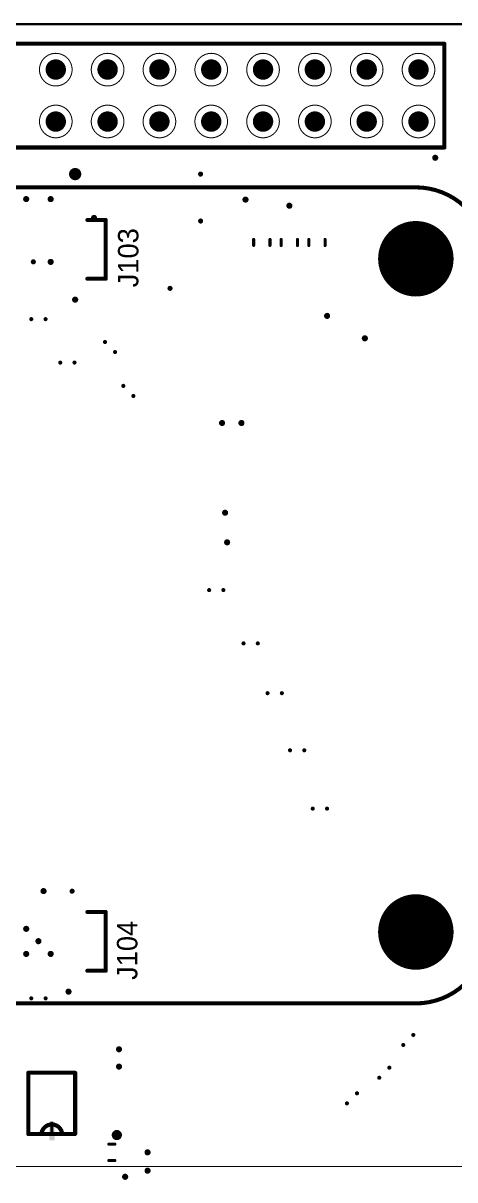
# Model space of a CAD drawing. Extents: x 0 to 113, y -12 to 101.
# Drawn here: x 37.3 to 58.4, y 43.4 to 100.1 of the extents above; entities that cross this region are included whole.
import ezdxf

# ---------------------------------------------------------------- set-up
doc = ezdxf.new("R2010")
doc.units = 0
doc.layers.get('0').update_dxf_attribs({"linetype": 'CONTINUOUS'})
for name, color, linetype in [('MECHANICAL1', 6, 'CONTINUOUS'), ('MECHANICAL14', 56, 'CONTINUOUS'), ('PADHOLELAYER', 156, 'CONTINUOUS'), ('TOPOVERLAY', 2, 'CONTINUOUS'), ('VIAHOLELAYER', 16, 'CONTINUOUS')]:
    doc.layers.add(name, color=color, linetype=linetype)

# ---------------------------------------------------------------- blocks, each defined once
blk = doc.blocks.new('RES_0603_R_12')
at = {"layer": 'TOPOVERLAY', "const_width": 0.15}
for points in [[(0.15, 0.4), (-0.15, 0.4)], [(0.15, -0.4), (-0.15, -0.4)]]:
    blk.add_lwpolyline(points, dxfattribs=at)
at = {"layer": 'TOPOVERLAY', "const_width": 0.075}
for points in [[(-0.187, 0.4, 1), (-0.112, 0.4, 1)], [(0.112, 0.4, 1), (0.188, 0.4, 1)], [(-0.187, -0.4, 1), (-0.112, -0.4, 1)], [(0.112, -0.4, 1), (0.188, -0.4, 1)]]:
    blk.add_lwpolyline(points, format="xyb", close=True, dxfattribs=at)
blk = doc.blocks.new('RES_0603_R_14')
at = {"layer": 'TOPOVERLAY', "const_width": 0.15}
for points in [[(0.15, 0.4), (-0.15, 0.4)], [(0.15, -0.4), (-0.15, -0.4)]]:
    blk.add_lwpolyline(points, dxfattribs=at)
at = {"layer": 'TOPOVERLAY', "const_width": 0.075}
for points in [[(-0.188, 0.4, 1), (-0.112, 0.4, 1)], [(0.112, 0.4, 1), (0.187, 0.4, 1)], [(-0.188, -0.4, 1), (-0.112, -0.4, 1)], [(0.112, -0.4, 1), (0.187, -0.4, 1)]]:
    blk.add_lwpolyline(points, format="xyb", close=True, dxfattribs=at)
blk = doc.blocks.new('RES_0603_R_16')
at = {"layer": 'TOPOVERLAY', "const_width": 0.15}
for points in [[(0.15, 0.4), (-0.15, 0.4)], [(0.15, -0.4), (-0.15, -0.4)]]:
    blk.add_lwpolyline(points, dxfattribs=at)
at = {"layer": 'TOPOVERLAY', "const_width": 0.075}
for points in [[(-0.188, 0.4, 1), (-0.112, 0.4, 1)], [(0.112, 0.4, 1), (0.187, 0.4, 1)], [(-0.188, -0.4, 1), (-0.112, -0.4, 1)], [(0.112, -0.4, 1), (0.187, -0.4, 1)]]:
    blk.add_lwpolyline(points, format="xyb", close=True, dxfattribs=at)
blk = doc.blocks.new('ICC_MSOP10_300X300H110_P50')
at = {"layer": 'TOPOVERLAY', "const_width": 0.2}
for points in [[(-1.5, 1.15), (-1.5, -1.15)], [(-1.5, 1.15), (1.5, 1.15)], [(1.5, 1.15), (1.5, -1.15)], [(-1.5, -1.15), (1.5, -1.15)]]:
    blk.add_lwpolyline(points, dxfattribs=at)
at = {"layer": 'TOPOVERLAY'}
for points, const_width in [([(-1.55, 1.15, 1), (-1.45, 1.15, 1)], 0.1), ([(-1.55, 1.15, 1), (-1.45, 1.15, 1)], 0.1), ([(1.45, 1.15, 1), (1.55, 1.15, 1)], 0.1), ([(1.45, 1.15, 1), (1.55, 1.15, 1)], 0.1), ([(-1.501, 0.494, 1), (-1.399, 0.494, 1)], 0.102), ([(-1.496, -0.504, 1), (-1.394, -0.504, 1)], 0.102), ([(-1.55, -1.15, 1), (-1.45, -1.15, 1)], 0.1), ([(-1.55, -1.15, 1), (-1.45, -1.15, 1)], 0.1), ([(1.45, -1.15, 1), (1.55, -1.15, 1)], 0.1), ([(1.45, -1.15, 1), (1.55, -1.15, 1)], 0.1), ([(-1.428, -3.193, 1), (-1.678, -3.193, 1)], 0.25), ([(-1.741, -3.193, 1), (-1.616, -3.193, 1)], 0.125), ([(-1.491, -3.193, 1), (-1.366, -3.193, 1)], 0.125)]:
    blk.add_lwpolyline(points, format="xyb", close=True, dxfattribs=dict(at, const_width=const_width))
at = {"layer": 'TOPOVERLAY', "const_width": 0.203}
blk.add_lwpolyline([(-1.45, 0.494, -0.828587), (-1.445, -0.504)], format="xyb", dxfattribs=at)
at = {"layer": 'TOPOVERLAY'}
for points in [[(-1.808, -0.138), (-0.912, -0.138), (-1.808, 0.122), (-0.912, 0.122)], [(-1.491, -0.081), (-0.901, -0.081), (-1.491, 0.071), (-0.901, 0.071)]]:
    blk.add_solid(points, dxfattribs=at)
blk = doc.blocks.new('CON_HDR_P254_2X20M_STR_147')
at = {"layer": 'PADHOLELAYER', "const_width": 0.5}
for points in [[(-24.38, 1.275, 1), (-23.88, 1.275, 1)], [(-21.84, 1.275, 1), (-21.34, 1.275, 1)], [(-19.3, 1.275, 1), (-18.8, 1.275, 1)], [(-16.76, 1.275, 1), (-16.26, 1.275, 1)], [(-14.22, 1.275, 1), (-13.72, 1.275, 1)], [(-11.68, 1.275, 1), (-11.18, 1.275, 1)], [(-9.14, 1.275, 1), (-8.64, 1.275, 1)], [(-6.6, 1.275, 1), (-6.1, 1.275, 1)], [(-4.06, 1.275, 1), (-3.56, 1.275, 1)], [(-1.52, 1.275, 1), (-1.02, 1.275, 1)], [(1.02, 1.275, 1), (1.52, 1.275, 1)], [(3.56, 1.275, 1), (4.06, 1.275, 1)], [(6.1, 1.275, 1), (6.6, 1.275, 1)], [(8.64, 1.275, 1), (9.14, 1.275, 1)], [(11.18, 1.275, 1), (11.68, 1.275, 1)], [(13.72, 1.275, 1), (14.22, 1.275, 1)], [(16.26, 1.275, 1), (16.76, 1.275, 1)], [(18.8, 1.275, 1), (19.3, 1.275, 1)], [(21.34, 1.275, 1), (21.84, 1.275, 1)], [(23.88, 1.275, 1), (24.38, 1.275, 1)], [(-24.38, -1.275, 1), (-23.88, -1.275, 1)], [(-21.84, -1.275, 1), (-21.34, -1.275, 1)], [(-19.3, -1.275, 1), (-18.8, -1.275, 1)], [(-16.76, -1.275, 1), (-16.26, -1.275, 1)], [(-14.22, -1.275, 1), (-13.72, -1.275, 1)], [(-11.68, -1.275, 1), (-11.18, -1.275, 1)], [(-9.14, -1.275, 1), (-8.64, -1.275, 1)], [(-6.6, -1.275, 1), (-6.1, -1.275, 1)], [(-4.06, -1.275, 1), (-3.56, -1.275, 1)], [(-1.52, -1.275, 1), (-1.02, -1.275, 1)], [(1.02, -1.275, 1), (1.52, -1.275, 1)], [(3.56, -1.275, 1), (4.06, -1.275, 1)], [(6.1, -1.275, 1), (6.6, -1.275, 1)], [(8.64, -1.275, 1), (9.14, -1.275, 1)], [(11.18, -1.275, 1), (11.68, -1.275, 1)], [(13.72, -1.275, 1), (14.22, -1.275, 1)], [(16.26, -1.275, 1), (16.76, -1.275, 1)], [(18.8, -1.275, 1), (19.3, -1.275, 1)], [(21.34, -1.275, 1), (21.84, -1.275, 1)], [(23.88, -1.275, 1), (24.38, -1.275, 1)]]:
    blk.add_lwpolyline(points, format="xyb", close=True, dxfattribs=at)
at = {"layer": 'TOPOVERLAY', "const_width": 0.2}
for points in [[(-25.4, 2.545), (25.4, 2.54)], [(-25.4, -2.545), (-25.4, 2.545)], [(25.4, -2.545), (25.4, 2.535)], [(-25.38, 0.025), (-22.88, 0.025)], [(-22.86, -2.545), (-22.86, -0.005)], [(-25.4, -2.545), (25.4, -2.545)]]:
    blk.add_lwpolyline(points, dxfattribs=at)
at = {"layer": 'TOPOVERLAY'}
for points, const_width in [([(-25.45, 2.545, 1), (-25.35, 2.545, 1)], 0.1), ([(-25.45, 2.545, 1), (-25.35, 2.545, 1)], 0.1), ([(25.35, 2.54, 1), (25.45, 2.54, 1)], 0.1), ([(25.35, 2.535, 1), (25.45, 2.535, 1)], 0.1), ([(-25.43, 0.025, 1), (-25.33, 0.025, 1)], 0.1), ([(-22.93, 0.025, 1), (-22.83, 0.025, 1)], 0.1), ([(-22.91, -0.005, 1), (-22.81, -0.005, 1)], 0.1), ([(-26.1, -3.25, 1), (-26.6, -3.25, 1)], 0.5), ([(-25.45, -2.545, 1), (-25.35, -2.545, 1)], 0.1), ([(-25.45, -2.545, 1), (-25.35, -2.545, 1)], 0.1), ([(-22.91, -2.545, 1), (-22.81, -2.545, 1)], 0.1), ([(25.35, -2.545, 1), (25.45, -2.545, 1)], 0.1), ([(25.35, -2.545, 1), (25.45, -2.545, 1)], 0.1), ([(-26.725, -3.25, 1), (-26.475, -3.25, 1)], 0.25), ([(-26.225, -3.25, 1), (-25.975, -3.25, 1)], 0.25)]:
    blk.add_lwpolyline(points, format="xyb", close=True, dxfattribs=dict(at, const_width=const_width))
blk = doc.blocks.new('CAP_0603_R_234')
at = {"layer": 'TOPOVERLAY', "const_width": 0.15}
for points in [[(0.15, 0.4), (-0.15, 0.4)], [(0.15, -0.4), (-0.15, -0.4)]]:
    blk.add_lwpolyline(points, dxfattribs=at)
at = {"layer": 'TOPOVERLAY', "const_width": 0.075}
for points in [[(-0.188, 0.4, 1), (-0.112, 0.4, 1)], [(0.112, 0.4, 1), (0.187, 0.4, 1)], [(-0.188, -0.4, 1), (-0.112, -0.4, 1)], [(0.112, -0.4, 1), (0.187, -0.4, 1)]]:
    blk.add_lwpolyline(points, format="xyb", close=True, dxfattribs=at)
blk = doc.blocks.new('MOD_RPI_CM4_P40_C150_A2_27')
at = {"layer": 'TOPOVERLAY', "const_width": 0.2}
for points in [[(-20, 24, -0.414214), (-16.5, 27.5)], [(16.5, 27.5, -0.414214), (20, 24)], [(-16.5, -27.5, -0.414214), (-20, -24)], [(20, -24, -0.414214), (16.5, -27.5)]]:
    blk.add_lwpolyline(points, format="xyb", dxfattribs=at)
for points in [[(16.5, 27.5), (-16.5, 27.5)], [(-20, 24), (-20, -24)], [(20, 24), (20, -24)], [(-18.4, 13.8), (-15.52, 13.8)], [(-18.4, 13.8), (-18.4, 12.9)], [(-15.52, 13.8), (-15.52, 12.9)], [(15.52, 13.8), (15.52, 12.9)], [(15.52, 13.8), (18.4, 13.8)], [(18.4, 13.8), (18.4, 12.9)], [(-18.4, -7.9), (-18.4, -8.8)], [(-15.52, -7.9), (-15.52, -8.8)], [(15.52, -7.9), (15.52, -8.8)], [(18.4, -7.9), (18.4, -8.8)], [(-18.4, -8.8), (-15.52, -8.8)], [(15.52, -8.8), (18.4, -8.8)], [(16.5, -27.5), (-16.5, -27.5)]]:
    blk.add_lwpolyline(points, dxfattribs=at)
at = {"layer": 'TOPOVERLAY'}
for points, const_width in [([(-16.55, 27.5, 1), (-16.45, 27.5, 1)], 0.1), ([(-16.55, 27.5, 1), (-16.45, 27.5, 1)], 0.1), ([(16.45, 27.5, 1), (16.55, 27.5, 1)], 0.1), ([(16.45, 27.5, 1), (16.55, 27.5, 1)], 0.1), ([(-20.05, 24, 1), (-19.95, 24, 1)], 0.1), ([(-20.05, 24, 1), (-19.95, 24, 1)], 0.1), ([(19.95, 24, 1), (20.05, 24, 1)], 0.1), ([(19.95, 24, 1), (20.05, 24, 1)], 0.1), ([(-18.45, 13.8, 1), (-18.35, 13.8, 1)], 0.1), ([(-18.45, 13.8, 1), (-18.35, 13.8, 1)], 0.1), ([(-15.57, 13.8, 1), (-15.47, 13.8, 1)], 0.1), ([(-15.57, 13.8, 1), (-15.47, 13.8, 1)], 0.1), ([(15.47, 13.8, 1), (15.57, 13.8, 1)], 0.1), ([(15.47, 13.8, 1), (15.57, 13.8, 1)], 0.1), ([(18.35, 13.8, 1), (18.45, 13.8, 1)], 0.1), ([(18.35, 13.8, 1), (18.45, 13.8, 1)], 0.1), ([(-18.45, 12.9, 1), (-18.35, 12.9, 1)], 0.1), ([(-15.57, 12.9, 1), (-15.47, 12.9, 1)], 0.1), ([(15.47, 12.9, 1), (15.57, 12.9, 1)], 0.1), ([(18.35, 12.9, 1), (18.45, 12.9, 1)], 0.1), ([(20.8, -7.3, 1), (20.5, -7.3, 1)], 0.3), ([(20.425, -7.3, 1), (20.575, -7.3, 1)], 0.15), ([(20.725, -7.3, 1), (20.875, -7.3, 1)], 0.15), ([(-18.45, -7.9, 1), (-18.35, -7.9, 1)], 0.1), ([(-15.57, -7.9, 1), (-15.47, -7.9, 1)], 0.1), ([(15.47, -7.9, 1), (15.57, -7.9, 1)], 0.1), ([(18.35, -7.9, 1), (18.45, -7.9, 1)], 0.1), ([(-18.45, -8.8, 1), (-18.35, -8.8, 1)], 0.1), ([(-18.45, -8.8, 1), (-18.35, -8.8, 1)], 0.1), ([(-15.57, -8.8, 1), (-15.47, -8.8, 1)], 0.1), ([(-15.57, -8.8, 1), (-15.47, -8.8, 1)], 0.1), ([(15.47, -8.8, 1), (15.57, -8.8, 1)], 0.1), ([(15.47, -8.8, 1), (15.57, -8.8, 1)], 0.1), ([(18.35, -8.8, 1), (18.45, -8.8, 1)], 0.1), ([(18.35, -8.8, 1), (18.45, -8.8, 1)], 0.1), ([(-20.05, -24, 1), (-19.95, -24, 1)], 0.1), ([(-20.05, -24, 1), (-19.95, -24, 1)], 0.1), ([(19.95, -24, 1), (20.05, -24, 1)], 0.1), ([(19.95, -24, 1), (20.05, -24, 1)], 0.1), ([(-16.55, -27.5, 1), (-16.45, -27.5, 1)], 0.1), ([(-16.55, -27.5, 1), (-16.45, -27.5, 1)], 0.1), ([(16.45, -27.5, 1), (16.55, -27.5, 1)], 0.1), ([(16.45, -27.5, 1), (16.55, -27.5, 1)], 0.1)]:
    blk.add_lwpolyline(points, format="xyb", close=True, dxfattribs=dict(at, const_width=const_width))
blk = doc.blocks.new('PCB_WRT_9774015151_279')
at = {"layer": 'PADHOLELAYER', "const_width": 1.85}
blk.add_lwpolyline([(-0.925, 0, 1), (0.925, 0, 1)], format="xyb", close=True, dxfattribs=at)
blk = doc.blocks.new('PCB_WRT_9774015151_281')
at = {"layer": 'PADHOLELAYER', "const_width": 1.85}
blk.add_lwpolyline([(-0.925, 0, 1), (0.925, 0, 1)], format="xyb", close=True, dxfattribs=at)

msp = doc.modelspace()

# ---------------------------------------------------------------- linework, layer by layer
at = {"layer": 'MECHANICAL1', "const_width": 0.1}
msp.add_lwpolyline([(3, 100), (97, 100)], dxfattribs=at)
at = {"layer": 'MECHANICAL14', "const_width": 0.05}
for points in [[(3, 100), (82, 100)], [(7.1, 99), (57.9, 99)], [(57.9, 94), (57.9, 99)], [(7.1, 94), (57.9, 94)], [(3, 44), (82, 44)]]:
    msp.add_lwpolyline(points, dxfattribs=at)
at = {"layer": 'MECHANICAL14'}
for points, const_width in [([(57.888, 99, 1), (57.913, 99, 1)], 0.025), ([(57.888, 99, 1), (57.913, 99, 1)], 0.025), ([(39.65, 97.77, 1), (38.05, 97.77, 1)], 0.05), ([(42.19, 97.77, 1), (40.59, 97.77, 1)], 0.05), ([(44.73, 97.77, 1), (43.13, 97.77, 1)], 0.05), ([(47.27, 97.77, 1), (45.67, 97.77, 1)], 0.05), ([(49.81, 97.77, 1), (48.21, 97.77, 1)], 0.05), ([(52.35, 97.77, 1), (50.75, 97.77, 1)], 0.05), ([(54.89, 97.77, 1), (53.29, 97.77, 1)], 0.05), ([(57.43, 97.77, 1), (55.83, 97.77, 1)], 0.05), ([(38.038, 97.77, 1), (38.062, 97.77, 1)], 0.025), ([(39.638, 97.77, 1), (39.663, 97.77, 1)], 0.025), ([(40.578, 97.77, 1), (40.602, 97.77, 1)], 0.025), ([(42.178, 97.77, 1), (42.203, 97.77, 1)], 0.025), ([(43.118, 97.77, 1), (43.142, 97.77, 1)], 0.025), ([(44.718, 97.77, 1), (44.743, 97.77, 1)], 0.025), ([(45.658, 97.77, 1), (45.682, 97.77, 1)], 0.025), ([(47.258, 97.77, 1), (47.283, 97.77, 1)], 0.025), ([(48.198, 97.77, 1), (48.222, 97.77, 1)], 0.025), ([(49.798, 97.77, 1), (49.823, 97.77, 1)], 0.025), ([(50.738, 97.77, 1), (50.762, 97.77, 1)], 0.025), ([(52.338, 97.77, 1), (52.363, 97.77, 1)], 0.025), ([(53.278, 97.77, 1), (53.302, 97.77, 1)], 0.025), ([(54.878, 97.77, 1), (54.903, 97.77, 1)], 0.025), ([(55.818, 97.77, 1), (55.842, 97.77, 1)], 0.025), ([(57.418, 97.77, 1), (57.443, 97.77, 1)], 0.025), ([(39.65, 95.23, 1), (38.05, 95.23, 1)], 0.05), ([(42.19, 95.23, 1), (40.59, 95.23, 1)], 0.05), ([(44.73, 95.23, 1), (43.13, 95.23, 1)], 0.05), ([(47.27, 95.23, 1), (45.67, 95.23, 1)], 0.05), ([(49.81, 95.23, 1), (48.21, 95.23, 1)], 0.05), ([(52.35, 95.23, 1), (50.75, 95.23, 1)], 0.05), ([(54.89, 95.23, 1), (53.29, 95.23, 1)], 0.05), ([(57.43, 95.23, 1), (55.83, 95.23, 1)], 0.05), ([(38.038, 95.23, 1), (38.062, 95.23, 1)], 0.025), ([(39.638, 95.23, 1), (39.663, 95.23, 1)], 0.025), ([(40.578, 95.23, 1), (40.602, 95.23, 1)], 0.025), ([(42.178, 95.23, 1), (42.203, 95.23, 1)], 0.025), ([(43.118, 95.23, 1), (43.142, 95.23, 1)], 0.025), ([(44.718, 95.23, 1), (44.743, 95.23, 1)], 0.025), ([(45.658, 95.23, 1), (45.682, 95.23, 1)], 0.025), ([(47.258, 95.23, 1), (47.283, 95.23, 1)], 0.025), ([(48.198, 95.23, 1), (48.222, 95.23, 1)], 0.025), ([(49.798, 95.23, 1), (49.823, 95.23, 1)], 0.025), ([(50.738, 95.23, 1), (50.762, 95.23, 1)], 0.025), ([(52.338, 95.23, 1), (52.363, 95.23, 1)], 0.025), ([(53.278, 95.23, 1), (53.302, 95.23, 1)], 0.025), ([(54.878, 95.23, 1), (54.903, 95.23, 1)], 0.025), ([(55.818, 95.23, 1), (55.842, 95.23, 1)], 0.025), ([(57.418, 95.23, 1), (57.443, 95.23, 1)], 0.025), ([(57.888, 94, 1), (57.913, 94, 1)], 0.025), ([(57.888, 94, 1), (57.913, 94, 1)], 0.025)]:
    msp.add_lwpolyline(points, format="xyb", close=True, dxfattribs=dict(at, const_width=const_width))
at = {"layer": 'VIAHOLELAYER'}
for points, const_width in [([(57.375, 93.45, 1), (57.525, 93.45, 1)], 0.15), ([(45.888, 92.65, 1), (46.012, 92.65, 1)], 0.125), ([(37.325, 91.425, 1), (37.475, 91.425, 1)], 0.15), ([(38.525, 91.425, 1), (38.675, 91.425, 1)], 0.15), ([(48.075, 91.4, 1), (48.225, 91.4, 1)], 0.15), ([(50.225, 91.1, 1), (50.375, 91.1, 1)], 0.15), ([(40.65, 90.5, 1), (40.8, 90.5, 1)], 0.15), ([(45.888, 90.35, 1), (46.012, 90.35, 1)], 0.125), ([(37.688, 88.35, 1), (37.812, 88.35, 1)], 0.125), ([(38.525, 88.345, 1), (38.675, 88.345, 1)], 0.15), ([(44.388, 87.05, 1), (44.512, 87.05, 1)], 0.125), ([(39.725, 86.495, 1), (39.875, 86.495, 1)], 0.15), ([(37.6, 85.54, 1), (37.7, 85.54, 1)], 0.1), ([(38.3, 85.54, 1), (38.4, 85.54, 1)], 0.1), ([(52.075, 85.7, 1), (52.225, 85.7, 1)], 0.15), ([(41.212, 84.42, 1), (41.312, 84.42, 1)], 0.1), ([(53.925, 84.6, 1), (54.075, 84.6, 1)], 0.15), ([(41.707, 83.925, 1), (41.807, 83.925, 1)], 0.1), ([(39.018, 83.41, 1), (39.118, 83.41, 1)], 0.1), ([(39.718, 83.41, 1), (39.818, 83.41, 1)], 0.1), ([(42.112, 82.27, 1), (42.212, 82.27, 1)], 0.1), ([(42.607, 81.775, 1), (42.707, 81.775, 1)], 0.1), ([(46.925, 80.45, 1), (47.075, 80.45, 1)], 0.15), ([(47.875, 80.45, 1), (48.025, 80.45, 1)], 0.15), ([(47.075, 76.05, 1), (47.225, 76.05, 1)], 0.15), ([(47.175, 74.6, 1), (47.325, 74.6, 1)], 0.15), ([(46.318, 72.26, 1), (46.418, 72.26, 1)], 0.1), ([(47.018, 72.26, 1), (47.118, 72.26, 1)], 0.1), ([(48.003, 69.647, 1), (48.103, 69.647, 1)], 0.1), ([(48.703, 69.647, 1), (48.803, 69.647, 1)], 0.1), ([(49.182, 67.206, 1), (49.282, 67.206, 1)], 0.1), ([(49.882, 67.206, 1), (49.982, 67.206, 1)], 0.1), ([(50.282, 64.406, 1), (50.382, 64.406, 1)], 0.1), ([(50.982, 64.406, 1), (51.082, 64.406, 1)], 0.1), ([(51.396, 61.55, 1), (51.496, 61.55, 1)], 0.1), ([(52.096, 61.55, 1), (52.196, 61.55, 1)], 0.1), ([(38.175, 57.505, 1), (38.325, 57.505, 1)], 0.15), ([(39.588, 57.5, 1), (39.712, 57.5, 1)], 0.125), ([(37.325, 55.655, 1), (37.475, 55.655, 1)], 0.15), ([(37.925, 55.05, 1), (38.075, 55.05, 1)], 0.15), ([(37.325, 54.425, 1), (37.475, 54.425, 1)], 0.15), ([(38.525, 54.425, 1), (38.675, 54.425, 1)], 0.15), ([(37.6, 52.247, 1), (37.7, 52.247, 1)], 0.1), ([(38.3, 52.247, 1), (38.4, 52.247, 1)], 0.1), ([(39.4, 52.575, 1), (39.55, 52.575, 1)], 0.15), ([(56.325, 50.457, 1), (56.425, 50.457, 1)], 0.1), ([(41.875, 49.75, 1), (42.025, 49.75, 1)], 0.15), ([(55.83, 49.962, 1), (55.93, 49.962, 1)], 0.1), ([(41.875, 48.9, 1), (42.025, 48.9, 1)], 0.15), ([(55.15, 48.85, 1), (55.25, 48.85, 1)], 0.1), ([(54.655, 48.355, 1), (54.755, 48.355, 1)], 0.1), ([(53.565, 47.593, 1), (53.665, 47.593, 1)], 0.1), ([(53.07, 47.098, 1), (53.17, 47.098, 1)], 0.1), ([(43.275, 44.7, 1), (43.425, 44.7, 1)], 0.15), ([(43.275, 43.8, 1), (43.425, 43.8, 1)], 0.15), ([(42.175, 43.5, 1), (42.325, 43.5, 1)], 0.15)]:
    msp.add_lwpolyline(points, format="xyb", close=True, dxfattribs=dict(at, const_width=const_width))

# ---------------------------------------------------------------- block references
for name, p, rotation in [('CON_HDR_P254_2X20M_STR_147', (32.5, 96.5), 360), ('MOD_RPI_CM4_P40_C150_A2_27', (32.5, 72), 90), ('PCB_WRT_9774015151_279', (56.5, 88.5), 180), ('RES_0603_R_14', (48.95, 89.3), 270), ('RES_0603_R_16', (50.3, 89.3), 270), ('RES_0603_R_12', (51.65, 89.3), 270), ('PCB_WRT_9774015151_281', (56.5, 55.5), 180), ('ICC_MSOP10_300X300H110_P50', (38.65, 47.1), 90), ('CAP_0603_R_234', (41.6, 44.7), 180)]:
    msp.add_blockref(name, p, dxfattribs=dict(rotation=rotation))

# ---------------------------------------------------------------- texts
at = {"layer": 'TOPOVERLAY'}
for s, p in [('J103', (42.9, 87.1)), ('J104', (42.85, 53.15))]:
    msp.add_text(s, height=1, rotation=90, dxfattribs=at).set_placement(p)

doc.saveas('drawing.dxf')
